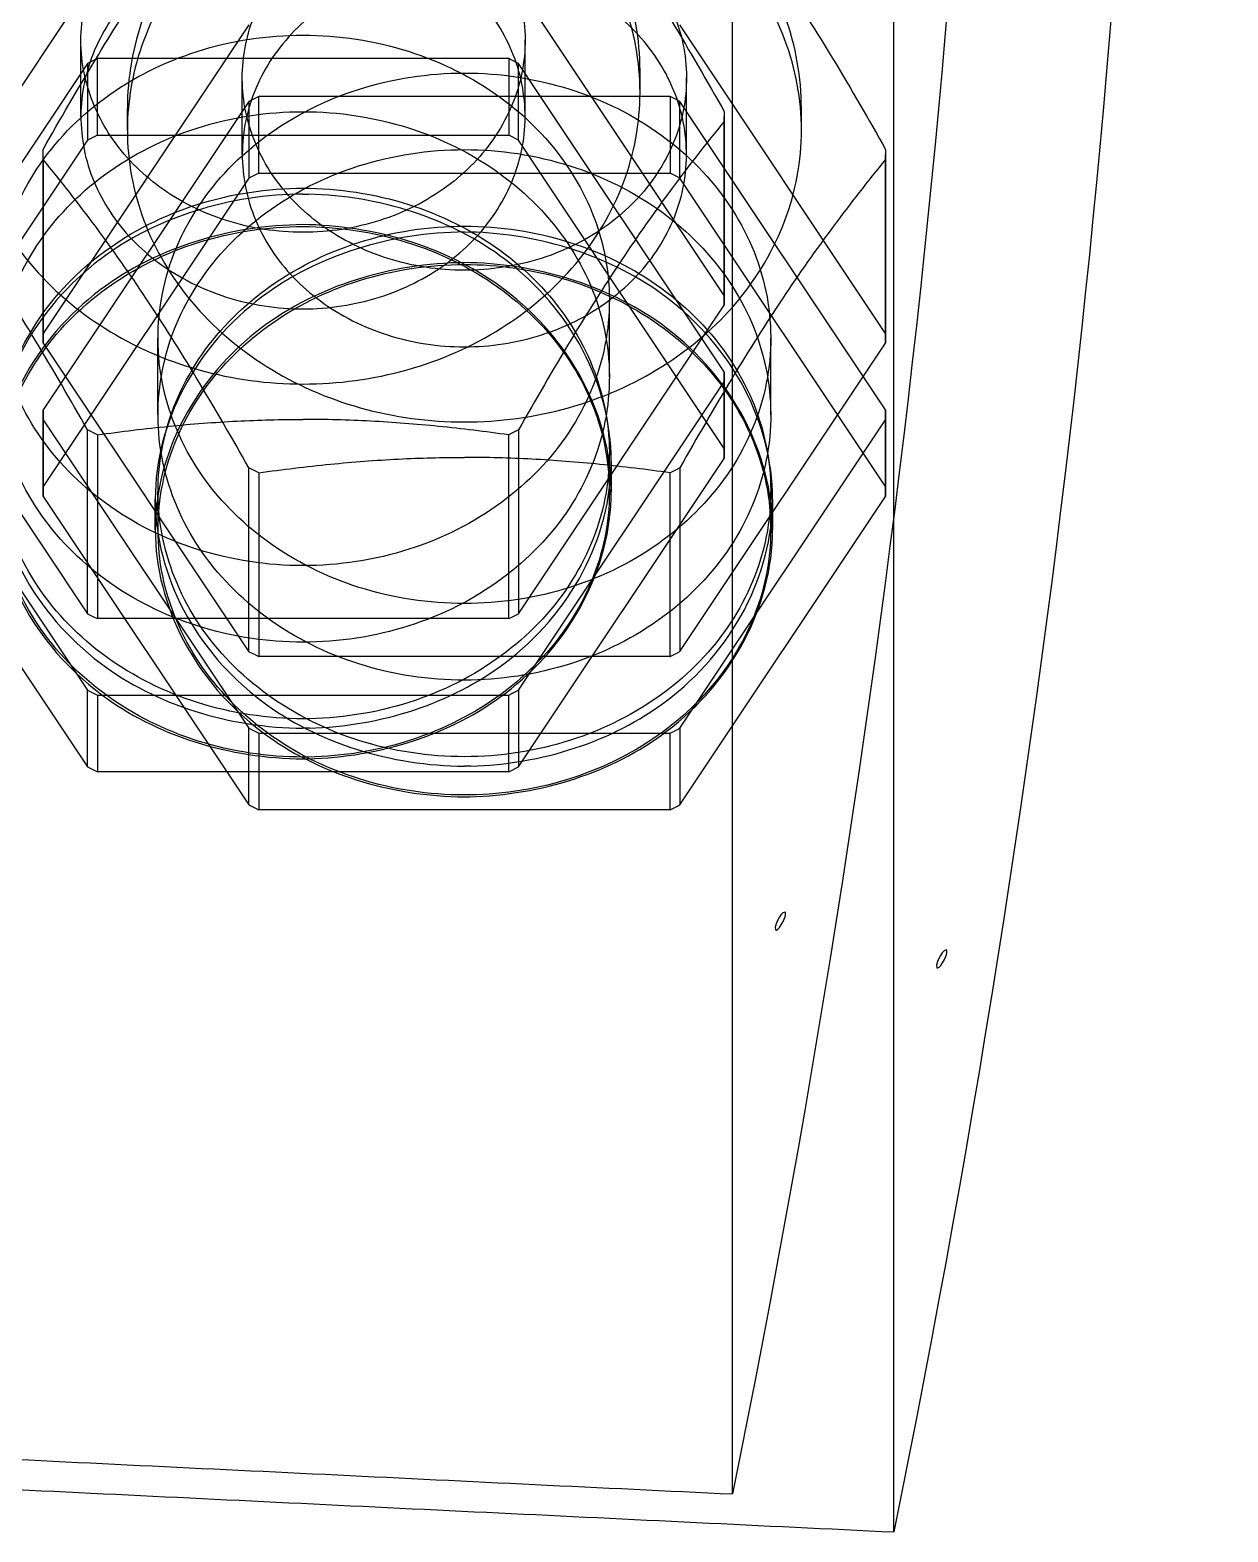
# Model space of a CAD drawing. Header units: millimetres. Extents: x -69706 to 52883, y -6882 to 68885.
# Drawn here: x 7053.93 to 7093.03, y 24013.36 to 24062.39 of the extents above; entities that cross this region are included whole.
import ezdxf

# ---------------------------------------------------------------- set-up
doc = ezdxf.new("R2010")
doc.units = ezdxf.units.MM
doc.layers.add('ac-SB', color=7, linetype='Continuous', lineweight=13)

# ---------------------------------------------------------------- blocks, each defined once
blk = doc.blocks.new('A$C15852BBE')
at = {"layer": 'ac-SB', "lineweight": -3}
for p, q in [((6097.192, 3192.158), (6097.19, 3064.093)), ((6102.459, 3190.919), (6102.457, 3062.854)), ((6095.66, 3173.662), (6095.601, 3173.578)), ((6095.711, 3173.716), (6095.66, 3173.662)), ((6095.757, 3173.745), (6095.711, 3173.716)), ((6095.793, 3173.736), (6095.757, 3173.745)), ((6095.771, 3173.538), (6095.802, 3173.656)), ((6095.802, 3173.656), (6095.793, 3173.736)), ((6095.478, 3173.312), (6095.463, 3173.24)), ((6095.463, 3173.24), (6095.464, 3173.183)), ((6095.464, 3173.183), (6095.479, 3173.158)), ((6095.541, 3173.471), (6095.478, 3173.312)), ((6095.479, 3173.158), (6095.548, 3173.18)), ((6095.601, 3173.578), (6095.541, 3173.471)), ((6095.548, 3173.18), (6095.613, 3173.25)), ((6095.613, 3173.25), (6095.675, 3173.339)), ((6095.675, 3173.339), (6095.727, 3173.435)), ((6095.727, 3173.435), (6095.771, 3173.538)), ((6100.808, 3172.232), (6100.745, 3172.073)), ((6100.868, 3172.339), (6100.808, 3172.232)), ((6100.927, 3172.423), (6100.868, 3172.339)), ((6100.978, 3172.477), (6100.927, 3172.423)), ((6100.942, 3172.1), (6100.994, 3172.196)), ((6101.024, 3172.506), (6100.978, 3172.477)), ((6100.994, 3172.196), (6101.038, 3172.3)), ((6101.06, 3172.497), (6101.024, 3172.506)), ((6101.038, 3172.3), (6101.069, 3172.417)), ((6101.069, 3172.417), (6101.06, 3172.497)), ((6100.745, 3172.073), (6100.73, 3172.001)), ((6100.73, 3172.001), (6100.731, 3171.944)), ((6100.731, 3171.944), (6100.746, 3171.919)), ((6100.746, 3171.919), (6100.815, 3171.941)), ((6100.815, 3171.941), (6100.88, 3172.011)), ((6100.88, 3172.011), (6100.942, 3172.1)), ((6104.175, 3168.417), (6097.462, 3158.348)), ((6104.282, 3168.472), (6104.175, 3168.417)), ((6104.175, 3165.917), (6104.175, 3168.417)), ((6104.389, 3168.526), (6104.282, 3168.472)), ((6104.498, 3168.579), (6104.389, 3168.526)), ((6104.498, 3168.579), (6104.498, 3166.079)), ((6104.498, 3168.579), (6117.923, 3168.579)), ((6118.032, 3168.526), (6117.923, 3168.579)), ((6117.923, 3166.079), (6117.923, 3168.579)), ((6118.139, 3168.472), (6118.032, 3168.526)), ((6118.246, 3168.418), (6118.139, 3168.472)), ((6124.959, 3158.348), (6118.246, 3168.418)), ((6118.246, 3168.418), (6118.246, 3165.918)), ((6111.212, 3168.158), (6111.038, 3168.156)), ((6111.04, 3168.096), (6111.097, 3168.096)), ((6111.097, 3168.096), (6111.154, 3168.097)), ((6111.154, 3168.097), (6111.211, 3168.097)), ((6109.656, 3167.287), (6109.549, 3167.233)), ((6109.765, 3167.34), (6109.656, 3167.287)), ((6109.765, 3167.34), (6109.765, 3164.84)), ((6109.765, 3167.34), (6123.19, 3167.34)), ((6123.299, 3167.287), (6123.19, 3167.34)), ((6123.191, 3164.84), (6123.19, 3167.34)), ((6123.406, 3167.233), (6123.299, 3167.287)), ((6109.442, 3167.179), (6102.729, 3157.109)), ((6109.549, 3167.233), (6109.442, 3167.179)), ((6109.442, 3164.679), (6109.442, 3167.179)), ((6111.003, 3167.155), (6111.212, 3167.158)), ((6116.479, 3166.919), (6116.305, 3166.917)), ((6116.307, 3166.857), (6116.364, 3166.857)), ((6116.364, 3166.857), (6116.421, 3166.858)), ((6116.421, 3166.858), (6116.478, 3166.858)), ((6123.513, 3167.179), (6123.406, 3167.233)), ((6130.226, 3157.109), (6123.513, 3167.179)), ((6123.513, 3167.179), (6123.514, 3164.679)), ((6104.175, 3165.917), (6097.462, 3155.848)), ((6104.282, 3165.972), (6104.175, 3165.917)), ((6104.39, 3166.026), (6104.282, 3165.972)), ((6104.498, 3166.079), (6104.39, 3166.026)), ((6117.923, 3166.079), (6104.498, 3166.079)), ((6116.27, 3165.916), (6116.479, 3165.919)), ((6118.032, 3166.026), (6117.923, 3166.079)), ((6118.139, 3165.972), (6118.032, 3166.026)), ((6118.246, 3165.918), (6118.139, 3165.972)), ((6124.959, 3155.848), (6118.246, 3165.918)), ((6109.765, 3164.84), (6109.657, 3164.787)), ((6123.191, 3164.84), (6109.765, 3164.84)), ((6123.299, 3164.787), (6123.191, 3164.84)), ((6109.442, 3164.679), (6102.729, 3154.609)), ((6109.549, 3164.733), (6109.442, 3164.679)), ((6109.657, 3164.787), (6109.549, 3164.733)), ((6123.406, 3164.733), (6123.299, 3164.787)), ((6123.514, 3164.679), (6123.406, 3164.733)), ((6130.226, 3154.609), (6123.514, 3164.679)), ((6104.175, 3163.417), (6097.462, 3153.348)), ((6104.282, 3163.472), (6104.175, 3163.417)), ((6104.175, 3157.417), (6104.175, 3163.417)), ((6104.39, 3163.526), (6104.282, 3163.472)), ((6104.498, 3163.579), (6104.39, 3163.526)), ((6104.498, 3163.579), (6117.924, 3163.579)), ((6104.498, 3163.579), (6104.498, 3157.579)), ((6118.032, 3163.526), (6117.924, 3163.579)), ((6117.924, 3157.579), (6117.924, 3163.579)), ((6118.139, 3163.472), (6118.032, 3163.526)), ((6118.247, 3163.418), (6118.139, 3163.472)), ((6124.959, 3153.348), (6118.247, 3163.418)), ((6118.247, 3163.418), (6118.247, 3157.418)), ((6109.442, 3162.179), (6102.729, 3152.109)), ((6109.549, 3162.233), (6109.442, 3162.179)), ((6109.442, 3156.179), (6109.442, 3162.179)), ((6109.657, 3162.287), (6109.549, 3162.233)), ((6109.765, 3162.34), (6109.657, 3162.287)), ((6109.765, 3162.34), (6123.191, 3162.34)), ((6109.765, 3162.34), (6109.765, 3156.34)), ((6123.299, 3162.287), (6123.191, 3162.34)), ((6123.191, 3156.34), (6123.191, 3162.34)), ((6123.407, 3162.233), (6123.299, 3162.287)), ((6123.514, 3162.179), (6123.407, 3162.233)), ((6130.226, 3152.109), (6123.514, 3162.179)), ((6123.514, 3162.179), (6123.514, 3156.179)), ((6101.151, 3158.436), (6101.151, 3159.436)), ((6101.21, 3159.436), (6101.211, 3158.186)), ((6121.21, 3159.437), (6121.211, 3158.187)), ((6121.301, 3159.437), (6121.301, 3158.437)), ((6097.461, 3158.24), (6097.462, 3158.348)), ((6097.461, 3158.133), (6097.461, 3158.24)), ((6097.461, 3158.186), (6097.461, 3155.686)), ((6097.462, 3158.025), (6097.461, 3158.133)), ((6097.462, 3158.348), (6097.462, 3155.848)), ((6097.462, 3158.025), (6104.175, 3147.956)), ((6097.462, 3155.525), (6097.462, 3158.025)), ((6106.418, 3157.197), (6106.418, 3158.197)), ((6106.478, 3158.197), (6106.478, 3156.947)), ((6118.246, 3147.956), (6124.959, 3158.025)), ((6124.959, 3155.848), (6124.959, 3158.348)), ((6124.959, 3158.348), (6124.96, 3158.241)), ((6124.96, 3158.133), (6124.959, 3158.025)), ((6124.959, 3158.025), (6124.959, 3155.525)), ((6124.96, 3158.241), (6124.96, 3158.133)), ((6124.961, 3158.187), (6124.961, 3155.687)), ((6104.175, 3157.417), (6104.282, 3157.472)), ((6104.282, 3157.472), (6104.39, 3157.526)), ((6104.39, 3157.526), (6104.498, 3157.579)), ((6117.924, 3157.579), (6118.032, 3157.526)), ((6118.032, 3157.526), (6118.14, 3157.472)), ((6118.14, 3157.472), (6118.247, 3157.418)), ((6102.728, 3157.002), (6102.729, 3157.109)), ((6102.728, 3156.894), (6102.728, 3157.002)), ((6102.729, 3157.109), (6102.729, 3154.609)), ((6102.728, 3156.947), (6102.728, 3154.447)), ((6102.729, 3156.786), (6102.728, 3156.894)), ((6102.729, 3156.786), (6109.442, 3146.717)), ((6102.729, 3154.286), (6102.729, 3156.786)), ((6123.513, 3146.717), (6130.226, 3156.786)), ((6109.442, 3156.179), (6109.549, 3156.233)), ((6109.549, 3156.233), (6109.657, 3156.287)), ((6109.657, 3156.287), (6109.765, 3156.34)), ((6123.191, 3156.34), (6123.299, 3156.287)), ((6123.299, 3156.287), (6123.407, 3156.233)), ((6123.407, 3156.233), (6123.514, 3156.179)), ((6097.462, 3155.848), (6097.461, 3155.74)), ((6097.461, 3155.74), (6097.461, 3155.633)), ((6097.461, 3155.633), (6097.462, 3155.525)), ((6097.462, 3155.525), (6104.175, 3145.456)), ((6101.211, 3155.686), (6101.211, 3153.186)), ((6118.246, 3145.456), (6124.959, 3155.525)), ((6121.211, 3155.687), (6121.211, 3153.187)), ((6124.96, 3155.741), (6124.959, 3155.848)), ((6124.959, 3155.525), (6124.96, 3155.633)), ((6124.96, 3155.633), (6124.96, 3155.741)), ((6102.729, 3154.609), (6102.728, 3154.502)), ((6102.728, 3154.502), (6102.728, 3154.394)), ((6102.728, 3154.394), (6102.729, 3154.286)), ((6102.729, 3154.286), (6109.442, 3144.217)), ((6106.478, 3154.447), (6106.478, 3151.947)), ((6123.514, 3144.217), (6130.226, 3154.286)), ((6097.461, 3153.24), (6097.462, 3153.348)), ((6097.461, 3153.133), (6097.461, 3153.24)), ((6097.461, 3153.186), (6097.461, 3147.186)), ((6097.462, 3153.025), (6097.461, 3153.133)), ((6097.462, 3153.348), (6097.462, 3147.348)), ((6124.96, 3147.348), (6124.959, 3153.348)), ((6124.959, 3153.348), (6124.961, 3153.241)), ((6124.961, 3153.133), (6124.959, 3153.025)), ((6124.961, 3153.241), (6124.961, 3153.133)), ((6124.961, 3153.187), (6124.961, 3147.187)), ((6097.462, 3153.025), (6104.175, 3142.956)), ((6097.462, 3147.025), (6097.462, 3153.025)), ((6118.247, 3142.956), (6124.959, 3153.025)), ((6124.959, 3153.025), (6124.96, 3147.025)), ((6102.728, 3152.002), (6102.729, 3152.109)), ((6102.729, 3152.109), (6102.729, 3146.109)), ((6102.728, 3151.894), (6102.728, 3152.002)), ((6102.728, 3151.947), (6102.728, 3145.947)), ((6102.729, 3151.786), (6102.728, 3151.894)), ((6102.729, 3151.786), (6109.442, 3141.717)), ((6102.729, 3145.786), (6102.729, 3151.786)), ((6123.514, 3141.717), (6130.226, 3151.786)), ((6111.009, 3150.718), (6111.212, 3150.715)), ((6111.077, 3150.777), (6111.011, 3150.778)), ((6111.144, 3150.777), (6111.077, 3150.777)), ((6111.21, 3150.776), (6111.144, 3150.777)), ((6111.212, 3149.715), (6111.033, 3149.718)), ((6116.276, 3149.479), (6116.479, 3149.476)), ((6116.344, 3149.538), (6116.278, 3149.539)), ((6116.411, 3149.538), (6116.344, 3149.538)), ((6116.478, 3149.538), (6116.411, 3149.538)), ((6116.479, 3148.476), (6116.3, 3148.479)), ((6104.175, 3147.956), (6104.175, 3145.456)), ((6104.175, 3147.956), (6104.282, 3147.901)), ((6104.282, 3147.901), (6104.389, 3147.847)), ((6104.389, 3147.847), (6104.498, 3147.794)), ((6117.923, 3147.794), (6104.498, 3147.794)), ((6104.498, 3145.294), (6104.498, 3147.794)), ((6117.923, 3147.794), (6118.032, 3147.847)), ((6117.923, 3147.794), (6117.923, 3145.294)), ((6118.032, 3147.847), (6118.139, 3147.901)), ((6118.139, 3147.901), (6118.246, 3147.956)), ((6118.246, 3145.456), (6118.246, 3147.956)), ((6097.461, 3147.24), (6097.462, 3147.348)), ((6097.461, 3147.133), (6097.461, 3147.24)), ((6103.961, 3147.186), (6103.961, 3144.686)), ((6118.461, 3147.187), (6118.461, 3144.687)), ((6124.96, 3147.348), (6124.961, 3147.241)), ((6124.961, 3147.241), (6124.961, 3147.133)), ((6097.462, 3147.025), (6097.461, 3147.133)), ((6109.442, 3146.717), (6109.442, 3144.217)), ((6109.442, 3146.717), (6109.549, 3146.662)), ((6123.406, 3146.662), (6123.513, 3146.717)), ((6123.514, 3144.217), (6123.513, 3146.717)), ((6124.961, 3147.133), (6124.96, 3147.025)), ((6100.211, 3146.392), (6100.211, 3145.686)), ((6109.549, 3146.662), (6109.656, 3146.608)), ((6109.656, 3146.608), (6109.765, 3146.555)), ((6123.19, 3146.556), (6109.765, 3146.555)), ((6109.765, 3144.055), (6109.765, 3146.555)), ((6122.211, 3146.393), (6122.211, 3145.687)), ((6123.19, 3146.556), (6123.299, 3146.609)), ((6123.19, 3146.556), (6123.191, 3144.056)), ((6123.299, 3146.609), (6123.406, 3146.662)), ((6102.728, 3146.002), (6102.729, 3146.109)), ((6102.728, 3145.894), (6102.728, 3146.002)), ((6102.729, 3145.786), (6102.728, 3145.894)), ((6109.228, 3145.948), (6109.228, 3143.448)), ((6123.728, 3145.948), (6123.728, 3143.448)), ((6104.175, 3145.456), (6104.282, 3145.401)), ((6104.282, 3145.401), (6104.39, 3145.347)), ((6104.39, 3145.347), (6104.498, 3145.294)), ((6104.498, 3145.294), (6117.923, 3145.294)), ((6117.923, 3145.294), (6118.032, 3145.347)), ((6118.032, 3145.347), (6118.139, 3145.401)), ((6118.139, 3145.401), (6118.246, 3145.456)), ((6105.478, 3145.154), (6105.478, 3144.447)), ((6109.442, 3144.217), (6109.549, 3144.162)), ((6109.549, 3144.162), (6109.657, 3144.108)), ((6109.657, 3144.108), (6109.765, 3144.055)), ((6109.765, 3144.055), (6123.191, 3144.056)), ((6123.191, 3144.056), (6123.299, 3144.109)), ((6123.299, 3144.109), (6123.406, 3144.162)), ((6123.406, 3144.162), (6123.514, 3144.217))]:
    blk.add_line(p, q, dxfattribs=at)
at = {"layer": 'ac-SB', "lineweight": -3, "extrusion": (0, 0, -1)}
for centre in [(6137.398, 3183.359), (6142.665, 3182.12)]:
    blk.add_ellipse(centre, major_axis=(26.709, 132.676), ratio=0.304067, start_param=3.537759, end_param=4.717496, dxfattribs=at)
at = {"layer": 'ac-SB', "lineweight": -3}
for points, knots in [([(6135.91, 3190.282), (6131.605, 3190.493), (6122.998, 3190.91), (6110.092, 3191.535), (6101.49, 3191.952), (6097.191, 3192.158)], [0, 0, 0, 0, 0.333558, 0.66688, 1, 1, 1, 1]), ([(6141.177, 3189.043), (6136.872, 3189.254), (6128.265, 3189.671), (6115.359, 3190.296), (6106.757, 3190.713), (6102.458, 3190.919)], [0, 0, 0, 0, 0.333558, 0.66688, 1, 1, 1, 1]), ([(6111.038, 3168.156), (6109.884, 3168.125), (6107.585, 3167.744), (6104.329, 3166.104), (6101.844, 3163.245), (6100.813, 3159.437), (6101.844, 3155.629), (6104.326, 3152.773), (6107.572, 3151.135), (6109.86, 3150.751), (6111.009, 3150.718)], [0, 0, 0, 0, 0.120286, 0.236772, 0.371794, 0.500497, 0.629199, 0.764219, 0.880218, 1, 1, 1, 1]), ([(6111.011, 3150.778), (6109.872, 3150.798), (6107.618, 3151.171), (6104.628, 3152.69), (6102.377, 3155.016), (6101.16, 3157.903), (6101.165, 3160.996), (6102.392, 3163.879), (6104.65, 3166.199), (6107.645, 3167.711), (6109.901, 3168.079), (6111.04, 3168.096)], [0, 0, 0, 0, 0.118491, 0.233563, 0.343369, 0.448388, 0.551477, 0.656529, 0.766381, 0.881492, 1, 1, 1, 1]), ([(6111.211, 3168.097), (6112.364, 3168.097), (6114.654, 3167.754), (6117.703, 3166.253), (6120.008, 3163.92), (6121.259, 3161.003), (6121.259, 3157.871), (6120.008, 3154.954), (6117.703, 3152.62), (6114.654, 3151.12), (6112.364, 3150.776), (6111.21, 3150.776)], [0, 0, 0, 0, 0.118473, 0.233633, 0.343499, 0.44849, 0.551493, 0.656484, 0.766351, 0.881512, 1, 1, 1, 1]), ([(6111.212, 3150.715), (6112.397, 3150.726), (6114.766, 3151.087), (6118.094, 3152.739), (6120.606, 3155.622), (6121.641, 3159.437), (6120.606, 3163.251), (6118.094, 3166.135), (6114.766, 3167.786), (6112.397, 3168.147), (6111.212, 3168.158)], [0, 0, 0, 0, 0.121761, 0.239688, 0.372971, 0.500001, 0.627031, 0.760313, 0.878239, 1, 1, 1, 1]), ([(6111.003, 3167.155), (6109.855, 3167.121), (6107.569, 3166.737), (6104.325, 3165.1), (6101.844, 3162.245), (6100.813, 3158.437), (6101.844, 3154.629), (6104.329, 3151.77), (6107.583, 3150.13), (6109.88, 3149.749), (6111.033, 3149.718)], [0, 0, 0, 0, 0.119726, 0.235671, 0.370743, 0.499493, 0.628243, 0.763314, 0.879758, 1, 1, 1, 1]), ([(6111.211, 3149.526), (6110.05, 3149.526), (6107.754, 3149.873), (6104.715, 3151.376), (6102.424, 3153.694), (6101.169, 3156.589), (6101.155, 3159.714), (6102.386, 3162.626), (6104.675, 3164.973), (6107.732, 3166.496), (6110.044, 3166.847), (6111.211, 3166.847)], [0, 0, 0, 0, 0.11927, 0.234217, 0.342668, 0.447419, 0.550256, 0.654928, 0.764103, 0.880168, 1, 1, 1, 1]), ([(6116.305, 3166.917), (6115.151, 3166.886), (6112.852, 3166.505), (6109.596, 3164.865), (6107.111, 3162.006), (6106.08, 3158.198), (6107.111, 3154.39), (6109.593, 3151.534), (6112.839, 3149.896), (6115.127, 3149.513), (6116.276, 3149.479)], [0, 0, 0, 0, 0.120286, 0.236772, 0.371794, 0.500497, 0.629199, 0.764219, 0.880218, 1, 1, 1, 1]), ([(6116.278, 3149.539), (6115.139, 3149.559), (6112.885, 3149.933), (6109.895, 3151.451), (6107.644, 3153.777), (6106.427, 3156.664), (6106.432, 3159.757), (6107.659, 3162.64), (6109.918, 3164.96), (6112.912, 3166.472), (6115.168, 3166.84), (6116.307, 3166.857)], [0, 0, 0, 0, 0.118491, 0.233563, 0.343369, 0.448388, 0.551477, 0.656529, 0.766381, 0.881492, 1, 1, 1, 1]), ([(6111.211, 3166.847), (6112.371, 3166.847), (6114.667, 3166.501), (6117.706, 3164.998), (6119.997, 3162.679), (6121.252, 3159.784), (6121.266, 3156.659), (6120.035, 3153.747), (6117.746, 3151.4), (6114.689, 3149.877), (6112.377, 3149.526), (6111.211, 3149.526)], [0, 0, 0, 0, 0.11927, 0.234217, 0.342668, 0.447419, 0.550256, 0.654928, 0.764103, 0.880168, 1, 1, 1, 1]), ([(6111.212, 3149.715), (6112.397, 3149.726), (6114.766, 3150.087), (6118.094, 3151.739), (6120.606, 3154.622), (6121.641, 3158.437), (6120.606, 3162.251), (6118.094, 3165.135), (6114.766, 3166.786), (6112.397, 3167.147), (6111.212, 3167.158)], [0, 0, 0, 0, 0.121761, 0.239688, 0.372971, 0.500001, 0.627031, 0.760313, 0.878239, 1, 1, 1, 1]), ([(6116.478, 3166.858), (6117.631, 3166.858), (6119.921, 3166.515), (6122.97, 3165.014), (6125.275, 3162.681), (6126.526, 3159.764), (6126.526, 3156.632), (6125.275, 3153.715), (6122.97, 3151.381), (6119.921, 3149.881), (6117.631, 3149.538), (6116.478, 3149.538)], [0, 0, 0, 0, 0.118473, 0.233633, 0.343499, 0.44849, 0.551493, 0.656484, 0.766351, 0.881512, 1, 1, 1, 1]), ([(6116.479, 3149.476), (6117.664, 3149.487), (6120.033, 3149.848), (6123.361, 3151.5), (6125.873, 3154.384), (6126.908, 3158.198), (6125.873, 3162.012), (6123.361, 3164.896), (6120.033, 3166.547), (6117.664, 3166.908), (6116.479, 3166.919)], [0, 0, 0, 0, 0.121761, 0.239688, 0.372971, 0.500001, 0.627031, 0.760313, 0.878239, 1, 1, 1, 1]), ([(6116.27, 3165.916), (6115.122, 3165.882), (6112.836, 3165.498), (6109.592, 3163.861), (6107.111, 3161.006), (6106.08, 3157.198), (6107.111, 3153.39), (6109.596, 3150.531), (6112.85, 3148.892), (6115.147, 3148.51), (6116.3, 3148.479)], [0, 0, 0, 0, 0.119726, 0.235671, 0.370743, 0.499493, 0.628243, 0.763314, 0.879758, 1, 1, 1, 1]), ([(6116.479, 3148.476), (6117.664, 3148.487), (6120.033, 3148.848), (6123.361, 3150.5), (6125.873, 3153.384), (6126.908, 3157.198), (6125.873, 3161.012), (6123.361, 3163.896), (6120.033, 3165.547), (6117.664, 3165.908), (6116.479, 3165.919)], [0, 0, 0, 0, 0.121761, 0.239688, 0.372971, 0.500001, 0.627031, 0.760313, 0.878239, 1, 1, 1, 1]), ([(6116.478, 3148.288), (6115.317, 3148.288), (6113.021, 3148.634), (6109.982, 3150.137), (6107.691, 3152.455), (6106.436, 3155.35), (6106.422, 3158.475), (6107.653, 3161.387), (6109.942, 3163.734), (6112.999, 3165.258), (6115.311, 3165.608), (6116.478, 3165.608)], [0, 0, 0, 0, 0.11927, 0.234217, 0.342668, 0.447419, 0.550256, 0.654928, 0.764103, 0.880168, 1, 1, 1, 1]), ([(6116.478, 3165.608), (6117.638, 3165.608), (6119.934, 3165.262), (6122.973, 3163.759), (6125.264, 3161.44), (6126.519, 3158.545), (6126.533, 3155.421), (6125.302, 3152.508), (6123.013, 3150.161), (6119.956, 3148.638), (6117.644, 3148.288), (6116.478, 3148.288)], [0, 0, 0, 0, 0.11927, 0.234217, 0.342668, 0.447419, 0.550256, 0.654928, 0.764103, 0.880168, 1, 1, 1, 1]), ([(6111.211, 3147.026), (6110.05, 3147.026), (6107.754, 3147.373), (6104.715, 3148.876), (6102.424, 3151.194), (6101.17, 3154.089), (6101.155, 3157.214), (6102.386, 3160.126), (6104.675, 3162.473), (6107.732, 3163.996), (6110.044, 3164.347), (6111.211, 3164.347)], [0, 0, 0, 0, 0.11927, 0.234217, 0.342668, 0.447419, 0.550256, 0.654928, 0.764103, 0.880168, 1, 1, 1, 1]), ([(6111.211, 3164.347), (6112.372, 3164.347), (6114.667, 3164.001), (6117.706, 3162.498), (6119.997, 3160.179), (6121.252, 3157.284), (6121.266, 3154.159), (6120.035, 3151.247), (6117.746, 3148.9), (6114.689, 3147.377), (6112.377, 3147.026), (6111.211, 3147.026)], [0, 0, 0, 0, 0.11927, 0.234217, 0.342668, 0.447419, 0.550256, 0.654928, 0.764103, 0.880168, 1, 1, 1, 1]), ([(6116.478, 3145.788), (6115.317, 3145.788), (6113.021, 3146.134), (6109.982, 3147.637), (6107.691, 3149.955), (6106.437, 3152.85), (6106.422, 3155.975), (6107.653, 3158.887), (6109.942, 3161.234), (6112.999, 3162.758), (6115.311, 3163.108), (6116.478, 3163.108)], [0, 0, 0, 0, 0.11927, 0.234217, 0.342668, 0.447419, 0.550256, 0.654928, 0.764103, 0.880168, 1, 1, 1, 1]), ([(6116.478, 3163.108), (6117.639, 3163.108), (6119.934, 3162.762), (6122.973, 3161.259), (6125.264, 3158.94), (6126.519, 3156.045), (6126.533, 3152.921), (6125.302, 3150.008), (6123.013, 3147.661), (6119.956, 3146.138), (6117.644, 3145.788), (6116.478, 3145.788)], [0, 0, 0, 0, 0.11927, 0.234217, 0.342668, 0.447419, 0.550256, 0.654928, 0.764103, 0.880168, 1, 1, 1, 1]), ([(6111.211, 3144.526), (6110.05, 3144.526), (6107.754, 3144.873), (6104.715, 3146.376), (6102.424, 3148.694), (6101.17, 3151.589), (6101.155, 3154.714), (6102.386, 3157.626), (6104.675, 3159.973), (6107.732, 3161.496), (6110.044, 3161.847), (6111.211, 3161.847)], [0, 0, 0, 0, 0.11927, 0.234217, 0.342668, 0.447419, 0.550256, 0.654928, 0.764103, 0.880168, 1, 1, 1, 1]), ([(6111.211, 3161.847), (6112.372, 3161.847), (6114.667, 3161.501), (6117.706, 3159.998), (6119.997, 3157.679), (6121.252, 3154.784), (6121.266, 3151.659), (6120.035, 3148.747), (6117.746, 3146.4), (6114.689, 3144.877), (6112.377, 3144.526), (6111.211, 3144.526)], [0, 0, 0, 0, 0.11927, 0.234217, 0.342668, 0.447419, 0.550256, 0.654928, 0.764103, 0.880168, 1, 1, 1, 1]), ([(6116.478, 3143.288), (6115.317, 3143.288), (6113.021, 3143.634), (6109.982, 3145.137), (6107.691, 3147.455), (6106.437, 3150.35), (6106.422, 3153.475), (6107.653, 3156.387), (6109.942, 3158.734), (6112.999, 3160.258), (6115.311, 3160.608), (6116.478, 3160.608)], [0, 0, 0, 0, 0.11927, 0.234217, 0.342668, 0.447419, 0.550256, 0.654928, 0.764103, 0.880168, 1, 1, 1, 1]), ([(6116.478, 3160.608), (6117.639, 3160.608), (6119.934, 3160.262), (6122.973, 3158.759), (6125.264, 3156.44), (6126.519, 3153.545), (6126.533, 3150.421), (6125.302, 3147.508), (6123.013, 3145.161), (6119.956, 3143.638), (6117.644, 3143.288), (6116.478, 3143.288)], [0, 0, 0, 0, 0.11927, 0.234217, 0.342668, 0.447419, 0.550256, 0.654928, 0.764103, 0.880168, 1, 1, 1, 1]), ([(6104.498, 3157.579), (6105.26, 3157.472), (6106.759, 3157.288), (6108.999, 3157.113), (6110.476, 3157.074), (6111.211, 3157.074)], [0, 0, 0, 0, 0.342471, 0.672602, 1, 1, 1, 1]), ([(6117.924, 3157.579), (6117.146, 3157.469), (6115.629, 3157.284), (6113.389, 3157.112), (6111.929, 3157.074), (6111.211, 3157.074)], [0, 0, 0, 0, 0.349995, 0.680304, 1, 1, 1, 1]), ([(6097.462, 3147.348), (6098.048, 3148.061), (6099.207, 3149.542), (6100.879, 3151.923), (6102.541, 3154.561), (6103.621, 3156.431), (6104.175, 3157.417)], [0, 0, 0, 0, 0.228475, 0.465377, 0.719961, 1, 1, 1, 1]), ([(6118.247, 3157.418), (6118.8, 3156.431), (6119.881, 3154.561), (6121.543, 3151.924), (6123.214, 3149.542), (6124.374, 3148.062), (6124.96, 3147.348)], [0, 0, 0, 0, 0.28004, 0.534625, 0.771526, 1, 1, 1, 1]), ([(6102.729, 3146.109), (6103.315, 3146.822), (6104.474, 3148.303), (6106.146, 3150.685), (6107.808, 3153.322), (6108.888, 3155.192), (6109.442, 3156.179)], [0, 0, 0, 0, 0.228475, 0.465377, 0.719961, 1, 1, 1, 1]), ([(6109.765, 3156.34), (6110.527, 3156.233), (6112.026, 3156.049), (6114.266, 3155.874), (6115.743, 3155.835), (6116.478, 3155.835)], [0, 0, 0, 0, 0.342471, 0.672602, 1, 1, 1, 1]), ([(6123.191, 3156.34), (6122.413, 3156.23), (6120.896, 3156.045), (6118.656, 3155.873), (6117.196, 3155.835), (6116.478, 3155.835)], [0, 0, 0, 0, 0.349995, 0.680304, 1, 1, 1, 1]), ([(6123.514, 3156.179), (6124.067, 3155.192), (6125.148, 3153.322), (6126.81, 3150.685), (6128.482, 3148.303), (6129.641, 3146.823), (6130.227, 3146.109)], [0, 0, 0, 0, 0.28004, 0.534625, 0.771526, 1, 1, 1, 1]), ([(6111.211, 3155.919), (6110.067, 3155.919), (6107.794, 3155.612), (6104.698, 3154.263), (6102.21, 3152.141), (6100.59, 3149.43), (6100.024, 3146.393), (6100.59, 3143.355), (6102.21, 3140.645), (6104.698, 3138.523), (6107.794, 3137.174), (6110.067, 3136.867), (6111.211, 3136.867)], [0, 0, 0, 0, 0.106714, 0.210962, 0.31109, 0.406923, 0.500001, 0.593079, 0.688911, 0.789039, 0.893286, 1, 1, 1, 1]), ([(6111.211, 3136.867), (6112.355, 3136.867), (6114.628, 3137.174), (6117.724, 3138.523), (6120.212, 3140.645), (6121.832, 3143.356), (6122.398, 3146.393), (6121.832, 3149.43), (6120.212, 3152.141), (6117.724, 3154.263), (6114.628, 3155.612), (6112.355, 3155.919), (6111.211, 3155.919)], [0, 0, 0, 0, 0.106714, 0.210962, 0.31109, 0.406923, 0.500001, 0.593079, 0.688911, 0.789039, 0.893286, 1, 1, 1, 1]), ([(6116.478, 3154.68), (6115.334, 3154.68), (6113.061, 3154.373), (6109.965, 3153.024), (6107.477, 3150.902), (6105.857, 3148.191), (6105.291, 3145.154), (6105.857, 3142.116), (6107.477, 3139.406), (6109.965, 3137.284), (6113.061, 3135.935), (6115.334, 3135.628), (6116.478, 3135.628)], [0, 0, 0, 0, 0.106714, 0.210962, 0.31109, 0.406923, 0.500001, 0.593079, 0.688911, 0.789039, 0.893286, 1, 1, 1, 1]), ([(6116.478, 3135.628), (6117.622, 3135.628), (6119.895, 3135.935), (6122.991, 3137.284), (6125.479, 3139.406), (6127.099, 3142.117), (6127.665, 3145.154), (6127.099, 3148.191), (6125.479, 3150.902), (6122.991, 3153.024), (6119.895, 3154.373), (6117.622, 3154.68), (6116.478, 3154.68)], [0, 0, 0, 0, 0.106714, 0.210962, 0.31109, 0.406923, 0.500001, 0.593079, 0.688911, 0.789039, 0.893286, 1, 1, 1, 1]), ([(6111.211, 3153.465), (6110.369, 3153.465), (6108.705, 3153.214), (6106.502, 3152.125), (6104.841, 3150.444), (6103.931, 3148.345), (6103.921, 3146.079), (6104.813, 3143.968), (6106.473, 3142.266), (6108.689, 3141.162), (6110.365, 3140.908), (6111.211, 3140.908)], [0, 0, 0, 0, 0.11927, 0.234218, 0.34267, 0.447421, 0.550259, 0.65493, 0.764104, 0.880168, 1, 1, 1, 1]), ([(6111.211, 3140.908), (6112.053, 3140.908), (6113.717, 3141.159), (6115.92, 3142.249), (6117.581, 3143.93), (6118.491, 3146.029), (6118.501, 3148.294), (6117.609, 3150.405), (6115.949, 3152.107), (6113.733, 3153.211), (6112.057, 3153.465), (6111.211, 3153.465)], [0, 0, 0, 0, 0.11927, 0.234218, 0.34267, 0.447421, 0.550259, 0.65493, 0.764104, 0.880168, 1, 1, 1, 1]), ([(6116.478, 3152.226), (6115.636, 3152.226), (6113.972, 3151.975), (6111.769, 3150.886), (6110.108, 3149.205), (6109.198, 3147.106), (6109.188, 3144.84), (6110.08, 3142.729), (6111.74, 3141.027), (6113.956, 3139.923), (6115.632, 3139.669), (6116.478, 3139.669)], [0, 0, 0, 0, 0.11927, 0.234218, 0.34267, 0.447421, 0.550259, 0.65493, 0.764104, 0.880168, 1, 1, 1, 1]), ([(6116.478, 3139.669), (6117.32, 3139.669), (6118.984, 3139.92), (6121.187, 3141.01), (6122.848, 3142.691), (6123.758, 3144.79), (6123.768, 3147.055), (6122.876, 3149.167), (6121.216, 3150.868), (6119, 3151.972), (6117.324, 3152.226), (6116.478, 3152.226)], [0, 0, 0, 0, 0.11927, 0.234218, 0.34267, 0.447421, 0.550259, 0.65493, 0.764104, 0.880168, 1, 1, 1, 1]), ([(6111.211, 3138.408), (6110.369, 3138.408), (6108.705, 3138.659), (6106.502, 3139.749), (6104.841, 3141.43), (6103.931, 3143.528), (6103.921, 3145.794), (6104.813, 3147.905), (6106.473, 3149.607), (6108.689, 3150.711), (6110.365, 3150.965), (6111.211, 3150.965)], [0, 0, 0, 0, 0.11927, 0.234217, 0.342668, 0.447419, 0.550256, 0.654928, 0.764103, 0.880168, 1, 1, 1, 1]), ([(6111.211, 3150.965), (6112.053, 3150.965), (6113.717, 3150.714), (6115.92, 3149.625), (6117.581, 3147.944), (6118.491, 3145.845), (6118.501, 3143.579), (6117.609, 3141.468), (6115.949, 3139.766), (6113.733, 3138.662), (6112.057, 3138.408), (6111.211, 3138.408)], [0, 0, 0, 0, 0.11927, 0.234217, 0.342668, 0.447419, 0.550256, 0.654928, 0.764103, 0.880168, 1, 1, 1, 1]), ([(6116.478, 3137.169), (6115.636, 3137.169), (6113.972, 3137.42), (6111.769, 3138.51), (6110.108, 3140.191), (6109.198, 3142.29), (6109.188, 3144.555), (6110.08, 3146.666), (6111.74, 3148.368), (6113.956, 3149.472), (6115.632, 3149.726), (6116.478, 3149.726)], [0, 0, 0, 0, 0.11927, 0.234217, 0.342668, 0.447419, 0.550256, 0.654928, 0.764103, 0.880168, 1, 1, 1, 1]), ([(6116.478, 3149.726), (6117.32, 3149.726), (6118.984, 3149.475), (6121.187, 3148.386), (6122.848, 3146.705), (6123.758, 3144.606), (6123.768, 3142.341), (6122.876, 3140.229), (6121.216, 3138.528), (6119, 3137.423), (6117.324, 3137.169), (6116.478, 3137.169)], [0, 0, 0, 0, 0.11927, 0.234217, 0.342668, 0.447419, 0.550256, 0.654928, 0.764103, 0.880168, 1, 1, 1, 1]), ([(6104.175, 3136.956), (6103.589, 3137.669), (6102.43, 3139.15), (6100.759, 3141.531), (6099.096, 3144.168), (6098.016, 3146.039), (6097.462, 3147.025)], [0, 0, 0, 0, 0.228474, 0.465375, 0.71996, 1, 1, 1, 1]), ([(6124.96, 3147.025), (6124.406, 3146.039), (6123.326, 3144.169), (6121.663, 3141.531), (6119.992, 3139.15), (6118.832, 3137.669), (6118.247, 3136.956)], [0, 0, 0, 0, 0.280038, 0.534623, 0.771524, 1, 1, 1, 1]), ([(6109.442, 3135.717), (6108.857, 3136.43), (6107.697, 3137.911), (6106.026, 3140.292), (6104.363, 3142.93), (6103.283, 3144.8), (6102.729, 3145.786)], [0, 0, 0, 0, 0.228474, 0.465375, 0.71996, 1, 1, 1, 1]), ([(6130.227, 3145.786), (6129.673, 3144.8), (6128.593, 3142.93), (6126.93, 3140.292), (6125.259, 3137.911), (6124.099, 3136.43), (6123.514, 3135.717)], [0, 0, 0, 0, 0.280038, 0.534623, 0.771524, 1, 1, 1, 1]), ([(6100.211, 3145.686), (6100.211, 3144.674), (6100.578, 3142.601), (6102.169, 3139.822), (6104.649, 3137.619), (6107.764, 3136.213), (6110.059, 3135.892), (6111.211, 3135.892)], [0, 0, 0, 0, 0.186591, 0.37886, 0.579602, 0.787763, 1, 1, 1, 1]), ([(6111.211, 3135.892), (6112.365, 3135.892), (6114.662, 3136.214), (6117.776, 3137.622), (6120.253, 3139.822), (6121.844, 3142.599), (6122.211, 3144.673), (6122.211, 3145.687)], [0, 0, 0, 0, 0.212695, 0.420756, 0.621105, 0.813114, 1, 1, 1, 1]), ([(6105.478, 3144.447), (6105.478, 3143.435), (6105.845, 3141.362), (6107.436, 3138.583), (6109.916, 3136.38), (6113.031, 3134.974), (6115.326, 3134.654), (6116.478, 3134.654)], [0, 0, 0, 0, 0.186591, 0.37886, 0.579602, 0.787763, 1, 1, 1, 1]), ([(6116.478, 3134.654), (6117.632, 3134.654), (6119.929, 3134.975), (6123.043, 3136.383), (6125.52, 3138.584), (6127.111, 3141.361), (6127.478, 3143.434), (6127.478, 3144.448)], [0, 0, 0, 0, 0.212695, 0.420756, 0.621105, 0.813114, 1, 1, 1, 1])]:
    blk.add_open_spline(points, degree=3, knots=knots, dxfattribs=at)

msp = doc.modelspace()

# ---------------------------------------------------------------- block references
at = {"layer": 'ac-SB', "rotation": 180}
msp.add_blockref('A$C15852BBE', (13179.315, 27205.514), dxfattribs=at)

doc.saveas('drawing.dxf')
